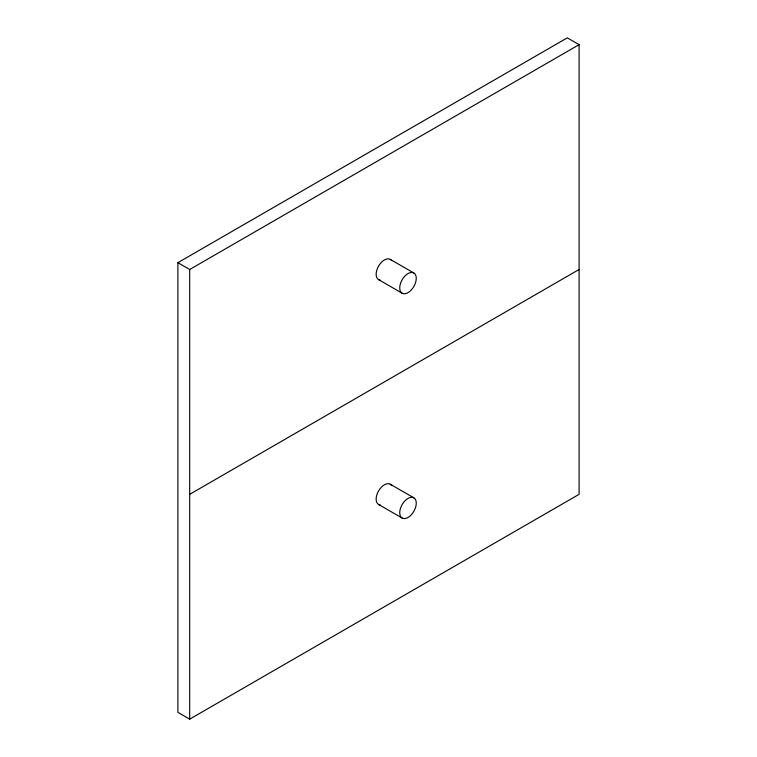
<?xml version="1.0" encoding="UTF-8"?>
<svg xmlns="http://www.w3.org/2000/svg" width="757" height="757" viewBox="0 0 757 757"><rect width="100%" height="100%" fill="white"/><g stroke="black" fill="none" stroke-linecap="round" stroke-linejoin="round"><path stroke-width="1.14" d="M177.895 262.679L567.305 37.85L579.105 44.663L579.105 494.321L189.695 719.15L177.895 712.337L177.895 262.679L189.695 269.492L579.105 44.663M189.695 494.321L579.105 269.492M390.243 259.377L413.842 273.003A11.686 6.747 -60 0 1 410.143 291.095A11.686 6.747 -60 0 1 400.018 285.257A11.686 6.747 -60 0 1 413.842 273.003M378.557 279.607L402.156 293.233M390.243 484.206L413.842 497.832A11.686 6.747 -60 0 1 410.143 515.924A11.686 6.747 -60 0 1 400.018 510.086A11.686 6.747 -60 0 1 413.842 497.832M378.557 504.436L402.156 518.062M189.695 269.492L189.695 719.15M380.269 280.137A11.686 6.747 -60 0 1 378.557 266.123A11.686 6.747 -60 0 1 391.558 260.588M380.269 504.966A11.686 6.747 -60 0 1 378.557 490.952A11.686 6.747 -60 0 1 391.558 485.426"/></g></svg>
